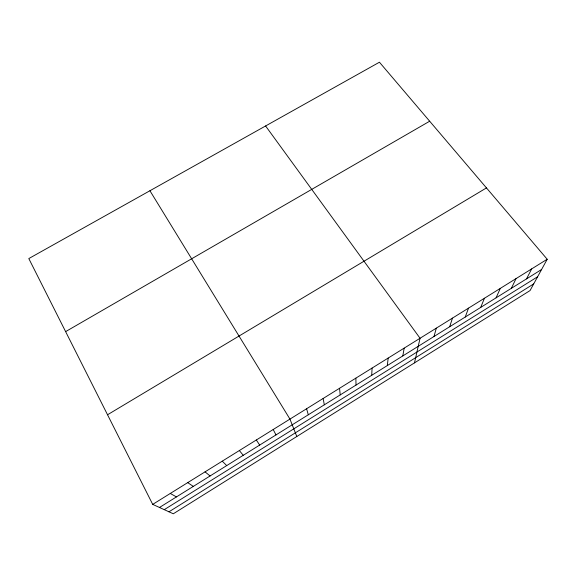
<?xml version="1.0" encoding="UTF-8"?>
<svg xmlns="http://www.w3.org/2000/svg" width="576" height="576" viewBox="0 0 576 576"><rect width="100%" height="100%" fill="white"/><g stroke="black" fill="none" stroke-linecap="round" stroke-linejoin="round"><path stroke-width="0.86" d="M371.722 375.286L372.067 368.071M387.324 365.573L388.166 358.07M402.826 355.918L404.165 348.127M414.482 362.88L420.055 338.256L265.594 125.971M434.002 336.499L436.32 328.147M449.669 326.743L452.477 318.11M465.235 317.045L468.526 308.131M480.701 307.411L484.466 298.224M496.073 297.842L500.306 288.389M511.344 288.331L516.038 278.611M526.514 278.878L531.67 268.898M547.2 259.25L530.057 290.563L173.311 513.785L152.705 504.382L28.8 258.574L379.44 62.215L547.2 259.25L152.705 504.382M164.268 509.659L537.617 276.754M168.962 511.805L533.7 283.91M159.48 507.478L541.591 269.489M107.532 414.763L486.461 187.913M65.621 331.618L429.674 121.219M170.273 493.466L176.458 496.901M187.718 482.623L193.32 486.403M205.049 471.859L210.067 475.963M222.257 461.16L226.714 465.602M239.357 450.54L243.245 455.306M256.334 439.985L259.675 445.075M149.926 190.742L289.951 419.098L296.813 436.514M273.197 429.509L275.99 434.909M306.598 408.758L308.311 414.778M323.129 398.484L324.317 404.813M339.552 388.282L340.222 394.906M355.86 378.144L356.026 385.063"/></g></svg>
